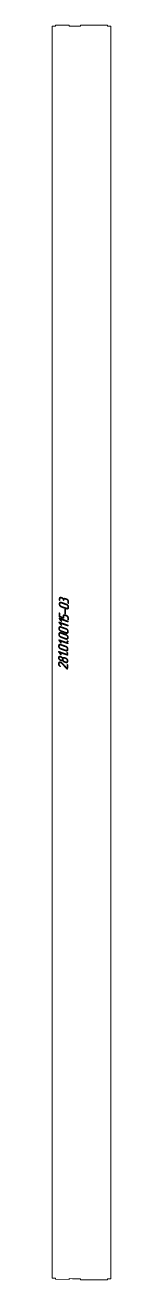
# Model space of a CAD drawing. Header units: millimetres. Extents: x 0 to 87, y -110 to 1757.
import ezdxf

# ---------------------------------------------------------------- set-up
doc = ezdxf.new("R2010")
doc.units = ezdxf.units.MM
doc.linetypes.add('K5LT_BASIC', pattern=[0])
doc.layers.add('Engraving', color=7, linetype='Continuous')

msp = doc.modelspace()

# ---------------------------------------------------------------- linework, layer by layer
at = {"color": 143, "linetype": 'K5LT_BASIC', "lineweight": 15, "true_color": 0x33acca}
for p, q in [((0, 1755.4), (0, -107.7)), ((0, 1755.4), (5, 1755.4)), ((5, 1756.9), (25, 1756.9)), ((5, 1755.4), (5, 1756.9)), ((25, 1756.9), (25, 1755.4)), ((25, 1755.4), (30, 1755.4)), ((37.1, 1755.4), (30, 1755.4)), ((37.1, 1755.4), (42.1, 1755.4)), ((42.1, 1756.9), (82.1, 1756.9)), ((42.1, 1755.4), (42.1, 1756.9)), ((82.1, 1756.9), (82.1, 1755.4)), ((82.1, 1755.4), (87.1, 1755.4)), ((87.1, -108.7), (87.1, 1755.4)), ((5, -107.8), (0, -107.7)), ((5, -109.3), (5, -107.8)), ((25, -109.8), (5, -109.3)), ((30, -108.5), (25, -108.3)), ((25, -108.3), (25, -109.8)), ((42.1, -108.7), (37.1, -108.7)), ((42.1, -110.2), (42.1, -108.7)), ((82.1, -110.2), (42.1, -110.2)), ((87.1, -108.7), (82.1, -108.7)), ((82.1, -108.7), (82.1, -110.2))]:
    msp.add_line(p, q, dxfattribs=at)
msp.add_open_spline([(37.1, -108.7), (36.8, -108.7), (36.2, -108.7), (35.3, -108.6), (34.4, -108.6), (33.5, -108.6), (32.7, -108.6), (31.8, -108.5), (30.9, -108.5), (30.3, -108.5), (30, -108.5)], degree=3, dxfattribs=at)
at = {"layer": 'Engraving', "color": 143, "linetype": 'K5LT_BASIC', "lineweight": 15, "true_color": 0x33acca}
for points, knots in [([(21.3, 895.2), (22.5, 894.8), (23.4, 893.6), (24.3, 892.4), (24.2, 891.2), (24.2, 890.7), (24.2, 890.2), (24.2, 889.1), (23.3, 888.4), (22.5, 887.8), (21.2, 888.3), (17.3, 889.7), (13.3, 891.1), (12.1, 891.5), (11.2, 892.7), (10.4, 893.9), (10.4, 895.1), (10.4, 895.6), (10.4, 896.1), (10.4, 897.3), (11.3, 897.9), (12.2, 898.5), (13.4, 898.1), (17.4, 896.7), (21.3, 895.2)], [0, 0, 0, 0.846521, 0.846521, 1.674424, 1.674424, 1.989042, 1.989042, 2.637777, 2.637777, 3.338641, 3.338641, 5.996422, 5.996422, 6.83575, 6.83575, 7.667338, 7.667338, 7.981955, 7.981955, 8.645972, 8.645972, 9.342219, 9.342219, 12, 12, 12]), ([(16.8, 903.2), (17.1, 903.7), (17.9, 903.9), (18.6, 904.1), (19.4, 903.8), (20.4, 903.5), (21.4, 903.1), (22.7, 902.7), (23.5, 901.5), (24.4, 900.3), (24.4, 899.1), (24.3, 897.8), (24.3, 896.6), (24.3, 896.4), (24.2, 896.3), (24, 896.2), (23.8, 896.3), (23.7, 896.3), (23.5, 896.5), (23.3, 896.7), (23.3, 897), (23.3, 898.2), (23.4, 899.4), (23.4, 900.3), (22.8, 901.1), (22.2, 901.8), (21.4, 902.1), (20.4, 902.5), (19.4, 902.8), (18.6, 903.1), (18, 902.8), (17.4, 902.4), (17.4, 901.5), (17.4, 901.3), (17.4, 901.1), (17.4, 900.8), (17.3, 900.7), (17.1, 900.7), (16.9, 900.7), (16.8, 900.8), (16.6, 901), (16.4, 901.2), (16.4, 901.4), (16.4, 902.2), (15.9, 903), (15.3, 903.8), (14.5, 904.1), (14, 904.3), (13.5, 904.4), (12.7, 904.7), (12.1, 904.4), (11.5, 904), (11.5, 903.2), (11.5, 902.2), (11.5, 901.2), (11.4, 900.9), (11.3, 900.9), (11.1, 900.8), (10.9, 900.9), (10.8, 900.9), (10.6, 901.1), (10.5, 901.3), (10.5, 901.5), (10.5, 902.5), (10.5, 903.5), (10.5, 904.8), (11.4, 905.3), (12.3, 905.9), (13.5, 905.4), (14, 905.3), (14.5, 905.1), (14.7, 905), (14.8, 905), (14.9, 904.9), (15, 904.9), (15.1, 904.8), (15.2, 904.8), (15.5, 904.7), (15.8, 904.4), (16.3, 903.9), (16.8, 903.2)], [0, 0, 0, 1.105144, 1.105144, 2.412716, 2.412716, 4.127289, 4.127289, 6.317725, 6.317725, 8.444428, 8.444428, 10.473835, 10.473835, 10.771721, 10.771721, 11.072067, 11.072067, 11.383969, 11.383969, 11.786648, 11.786648, 13.815299, 13.815299, 15.233378, 15.233378, 16.694041, 16.694041, 18.407672, 18.407672, 19.599582, 19.599582, 20.752416, 20.752416, 21.157966, 21.157966, 21.455979, 21.455979, 21.756325, 21.756325, 22.068262, 22.068262, 22.471154, 22.471154, 23.889361, 23.889361, 25.351099, 25.351099, 26.208759, 26.208759, 27.401767, 27.401767, 28.555011, 28.555011, 30.178678, 30.178678, 30.476609, 30.476609, 30.776948, 30.776948, 31.088855, 31.088855, 31.491662, 31.491662, 33.115329, 33.115329, 34.837976, 34.837976, 36.636534, 36.636534, 37.494477, 37.494477, 37.777625, 37.777625, 37.949211, 37.949211, 38.142551, 38.142551, 38.714041, 38.714041, 40, 40, 40]), ([(21.3, 894.2), (17.3, 895.7), (13.4, 897.1), (12.6, 897.4), (12, 897), (11.4, 896.6), (11.4, 895.8), (11.4, 895.3), (11.4, 894.8), (11.3, 894), (11.9, 893.2), (12.5, 892.4), (13.3, 892.1), (17.3, 890.7), (21.2, 889.3), (22, 889), (22.6, 889.4), (23.2, 889.8), (23.2, 890.6), (23.2, 891), (23.2, 891.5), (23.3, 892.4), (22.7, 893.1), (22.1, 893.9), (21.3, 894.2)], [0, 0, 0, 3.194824, 3.194824, 3.749556, 3.749556, 4.284872, 4.284872, 4.662943, 4.662943, 5.32312, 5.32312, 6.003067, 6.003067, 9.197891, 9.197891, 9.751896, 9.751896, 10.278148, 10.278148, 10.656218, 10.656218, 11.310094, 11.310094, 12, 12, 12]), ([(21.1, 878.7), (22.3, 878.2), (23.2, 877.1), (24, 875.9), (24, 874.7), (24, 873.4), (24, 872.2), (24, 871.9), (23.8, 871.8), (23.7, 871.8), (23.5, 871.8), (23.4, 871.9), (23.2, 872.1), (23, 872.3), (23, 872.5), (23, 873.8), (23, 875), (23, 875.8), (22.5, 876.6), (21.9, 877.4), (21.1, 877.7), (20.1, 878), (19.1, 878.4), (18.3, 878.7), (17.7, 878.3), (17.1, 877.9), (17.1, 877.1), (17.1, 875.9), (17.1, 874.6), (17, 874.1), (16.5, 874.3), (13.6, 875.4), (10.6, 876.4), (10.1, 876.6), (10.1, 877.1), (10.1, 879.6), (10.2, 882.1), (10.2, 882.2), (10.3, 882.3), (10.5, 882.4), (10.7, 882.4), (10.9, 882.3), (11, 882.1), (11.2, 881.9), (11.2, 881.7), (11.1, 879.5), (11.1, 877.2), (13.6, 876.3), (16.1, 875.5), (16.1, 876.5), (16.1, 877.5), (16.1, 878.7), (17, 879.3), (17.9, 879.8), (19.1, 879.4), (20.1, 879), (21.1, 878.7)], [0, 0, 0, 1.351228, 1.351228, 2.662779, 2.662779, 3.922788, 3.922788, 4.107001, 4.107001, 4.292735, 4.292735, 4.485615, 4.485615, 4.734631, 4.734631, 5.994173, 5.994173, 6.866386, 6.866386, 7.769938, 7.769938, 8.830137, 8.830137, 9.565925, 9.565925, 10.270982, 10.270982, 11.530524, 11.530524, 11.910709, 11.910709, 15.09852, 15.09852, 15.55144, 15.55144, 18.061409, 18.061409, 18.233297, 18.233297, 18.412253, 18.412253, 18.625478, 18.625478, 18.858232, 18.858232, 21.116357, 21.116357, 23.772239, 23.772239, 24.780872, 24.780872, 25.83696, 25.83696, 26.939275, 26.939275, 28, 28, 28]), ([(19.7, 887), (19.7, 884), (19.6, 881), (19.6, 880.8), (19.5, 880.7), (19.3, 880.6), (19.1, 880.7), (19, 880.7), (18.8, 880.9), (18.6, 881.1), (18.6, 881.4), (18.7, 884.4), (18.7, 887.3), (18.7, 887.5), (18.9, 887.6), (19, 887.7), (19.2, 887.7), (19.4, 887.6), (19.5, 887.4), (19.7, 887.2), (19.7, 887)], [0, 0, 0, 3.94619, 3.94619, 4.18756, 4.18756, 4.430856, 4.430856, 4.683549, 4.683549, 5.009861, 5.009861, 8.956051, 8.956051, 9.181245, 9.181245, 9.415662, 9.415662, 9.694987, 9.694987, 10, 10, 10]), ([(20.8, 858.9), (22, 858.5), (22.9, 857.3), (23.7, 856.1), (23.7, 854.9), (23.7, 854.4), (23.7, 853.9), (23.7, 852.8), (22.8, 852.1), (21.9, 851.5), (20.7, 852), (16.7, 853.4), (12.8, 854.8), (11.6, 855.2), (10.7, 856.4), (9.8, 857.6), (9.9, 858.8), (9.9, 859.3), (9.9, 859.8), (9.9, 861.1), (10.8, 861.6), (11.6, 862.2), (12.9, 861.8), (16.8, 860.4), (20.8, 858.9)], [0, 0, 0, 0.846521, 0.846521, 1.674424, 1.674424, 1.989042, 1.989042, 2.637777, 2.637777, 3.338641, 3.338641, 5.996422, 5.996422, 6.83575, 6.83575, 7.667338, 7.667338, 7.981955, 7.981955, 8.645972, 8.645972, 9.342219, 9.342219, 12, 12, 12]), ([(23.4, 864), (23.6, 863.9), (23.7, 863.7), (23.8, 863.5), (23.8, 863.3), (23.8, 863.2), (23.7, 863), (23.6, 862.9), (23.3, 863), (17.5, 865), (11.7, 867.1), (12.7, 865.7), (13.8, 864.2), (13.9, 864), (13.9, 863.8), (13.9, 863.6), (13.7, 863.5), (13.6, 863.4), (13.4, 863.5), (13.3, 863.5), (13.1, 863.8), (11.6, 865.8), (10.1, 867.8), (10, 868), (10, 868.2), (10, 868.4), (10.1, 868.5), (10.3, 868.6), (10.5, 868.5), (16.9, 866.3), (23.4, 864)], [0, 0, 0, 0.181151, 0.181151, 0.343934, 0.343934, 0.472146, 0.472146, 0.625059, 0.625059, 5.39951, 5.39951, 6.773407, 6.773407, 6.936544, 6.936544, 7.074093, 7.074093, 7.217588, 7.217588, 7.383484, 7.383484, 9.302301, 9.302301, 9.462957, 9.462957, 9.596849, 9.596849, 9.739807, 9.739807, 15, 15, 15]), ([(23.4, 869.9), (23.7, 869.8), (23.8, 869.6), (23.9, 869.4), (23.9, 869.2), (23.9, 869.1), (23.8, 868.9), (23.7, 868.8), (23.4, 868.9), (17.6, 871), (11.7, 873), (12.8, 871.6), (13.8, 870.2), (14, 870), (14, 869.8), (14, 869.6), (13.8, 869.5), (13.7, 869.4), (13.5, 869.4), (13.4, 869.5), (13.1, 869.7), (11.7, 871.7), (10.2, 873.7), (10.1, 873.9), (10.1, 874.1), (10.1, 874.3), (10.2, 874.4), (10.4, 874.5), (10.6, 874.5), (17, 872.2), (23.4, 869.9)], [0, 0, 0, 0.181151, 0.181151, 0.343934, 0.343934, 0.472146, 0.472146, 0.625059, 0.625059, 5.39951, 5.39951, 6.773407, 6.773407, 6.936544, 6.936544, 7.074093, 7.074093, 7.217588, 7.217588, 7.383484, 7.383484, 9.302301, 9.302301, 9.462957, 9.462957, 9.596849, 9.596849, 9.739807, 9.739807, 15, 15, 15]), ([(20.8, 858), (16.8, 859.4), (12.9, 860.8), (12.1, 861.1), (11.5, 860.7), (10.9, 860.3), (10.9, 859.5), (10.8, 859), (10.8, 858.5), (10.8, 857.7), (11.4, 856.9), (12, 856.1), (12.8, 855.8), (16.8, 854.4), (20.7, 853), (21.5, 852.7), (22.1, 853.1), (22.7, 853.5), (22.7, 854.3), (22.7, 854.8), (22.7, 855.2), (22.7, 856.1), (22.2, 856.9), (21.6, 857.6), (20.8, 858)], [0, 0, 0, 3.194824, 3.194824, 3.749556, 3.749556, 4.284872, 4.284872, 4.662943, 4.662943, 5.32312, 5.32312, 6.003067, 6.003067, 9.197891, 9.197891, 9.751896, 9.751896, 10.278148, 10.278148, 10.656218, 10.656218, 11.310094, 11.310094, 12, 12, 12]), ([(23, 837.7), (23.2, 837.6), (23.4, 837.4), (23.5, 837.2), (23.5, 837), (23.5, 836.9), (23.3, 836.7), (23.2, 836.6), (23, 836.7), (17.1, 838.7), (11.3, 840.8), (12.3, 839.4), (13.4, 837.9), (13.5, 837.7), (13.5, 837.5), (13.5, 837.3), (13.4, 837.2), (13.2, 837.1), (13, 837.2), (12.9, 837.2), (12.7, 837.5), (11.2, 839.5), (9.8, 841.5), (9.6, 841.7), (9.6, 841.9), (9.6, 842.1), (9.8, 842.2), (9.9, 842.3), (10.1, 842.2), (16.5, 840), (23, 837.7)], [0, 0, 0, 0.181151, 0.181151, 0.343934, 0.343934, 0.472146, 0.472146, 0.625059, 0.625059, 5.39951, 5.39951, 6.773407, 6.773407, 6.936544, 6.936544, 7.074093, 7.074093, 7.217588, 7.217588, 7.383484, 7.383484, 9.302301, 9.302301, 9.462957, 9.462957, 9.596849, 9.596849, 9.739807, 9.739807, 15, 15, 15]), ([(20.7, 850.1), (21.9, 849.6), (22.8, 848.4), (23.6, 847.2), (23.6, 846), (23.6, 845.5), (23.6, 845), (23.6, 843.9), (22.7, 843.3), (21.8, 842.6), (20.6, 843.1), (16.6, 844.5), (12.7, 845.9), (11.5, 846.3), (10.6, 847.5), (9.7, 848.7), (9.7, 849.9), (9.7, 850.4), (9.7, 850.9), (9.8, 852.2), (10.6, 852.7), (11.5, 853.3), (12.8, 852.9), (16.7, 851.5), (20.7, 850.1)], [0, 0, 0, 0.846521, 0.846521, 1.674424, 1.674424, 1.989042, 1.989042, 2.637777, 2.637777, 3.338641, 3.338641, 5.996422, 5.996422, 6.83575, 6.83575, 7.667338, 7.667338, 7.981955, 7.981955, 8.645972, 8.645972, 9.342219, 9.342219, 12, 12, 12]), ([(20.7, 849.1), (16.7, 850.5), (12.7, 851.9), (11.9, 852.2), (11.3, 851.8), (10.7, 851.4), (10.7, 850.6), (10.7, 850.1), (10.7, 849.6), (10.7, 848.8), (11.3, 848), (11.8, 847.2), (12.7, 846.9), (16.6, 845.5), (20.6, 844.1), (21.4, 843.8), (22, 844.2), (22.6, 844.6), (22.6, 845.4), (22.6, 845.9), (22.6, 846.4), (22.6, 847.2), (22.1, 848), (21.5, 848.8), (20.7, 849.1)], [0, 0, 0, 3.194824, 3.194824, 3.749556, 3.749556, 4.284872, 4.284872, 4.662943, 4.662943, 5.32312, 5.32312, 6.003067, 6.003067, 9.197891, 9.197891, 9.751896, 9.751896, 10.278148, 10.278148, 10.656218, 10.656218, 11.310094, 11.310094, 12, 12, 12]), ([(22, 840.2), (22, 840.5), (22.3, 840.6), (22.5, 840.8), (22.8, 840.7), (23, 840.6), (23.3, 840.3), (23.5, 840), (23.5, 839.7), (23.5, 839.3), (23.3, 839.2), (23.1, 839.1), (22.8, 839.2), (22.6, 839.3), (22.3, 839.6), (22, 839.8), (22, 840.2)], [0, 0, 0, 0.855828, 0.855828, 1.74556, 1.74556, 2.805969, 2.805969, 3.96496, 3.96496, 4.876932, 4.876932, 5.801755, 5.801755, 6.76801, 6.76801, 8, 8, 8]), ([(22.7, 820.3), (23, 820.2), (23.1, 820), (23.2, 819.8), (23.2, 819.6), (23.2, 819.5), (23.1, 819.3), (23, 819.2), (22.7, 819.3), (16.9, 821.3), (11, 823.4), (12.1, 822), (13.1, 820.5), (13.3, 820.3), (13.3, 820.1), (13.3, 819.9), (13.1, 819.8), (13, 819.7), (12.8, 819.8), (12.7, 819.8), (12.4, 820.1), (11, 822.1), (9.5, 824.1), (9.4, 824.3), (9.4, 824.5), (9.4, 824.7), (9.5, 824.8), (9.6, 824.9), (9.9, 824.8), (16.3, 822.5), (22.7, 820.3)], [0, 0, 0, 0.181151, 0.181151, 0.343934, 0.343934, 0.472146, 0.472146, 0.625059, 0.625059, 5.39951, 5.39951, 6.773407, 6.773407, 6.936544, 6.936544, 7.074093, 7.074093, 7.217588, 7.217588, 7.383484, 7.383484, 9.302301, 9.302301, 9.462957, 9.462957, 9.596849, 9.596849, 9.739807, 9.739807, 15, 15, 15]), ([(20.4, 832.6), (21.6, 832.2), (22.5, 831), (23.4, 829.8), (23.3, 828.6), (23.3, 828.1), (23.3, 827.6), (23.3, 826.5), (22.4, 825.8), (21.6, 825.2), (20.3, 825.7), (16.4, 827.1), (12.4, 828.5), (11.2, 828.9), (10.3, 830.1), (9.5, 831.3), (9.5, 832.5), (9.5, 833), (9.5, 833.5), (9.5, 834.8), (10.4, 835.3), (11.3, 835.9), (12.5, 835.5), (16.5, 834.1), (20.4, 832.6)], [0, 0, 0, 0.846521, 0.846521, 1.674424, 1.674424, 1.989042, 1.989042, 2.637777, 2.637777, 3.338641, 3.338641, 5.996422, 5.996422, 6.83575, 6.83575, 7.667338, 7.667338, 7.981955, 7.981955, 8.645972, 8.645972, 9.342219, 9.342219, 12, 12, 12]), ([(20.4, 831.7), (16.4, 833.1), (12.5, 834.5), (11.7, 834.8), (11.1, 834.4), (10.5, 834), (10.5, 833.2), (10.5, 832.7), (10.5, 832.2), (10.5, 831.4), (11, 830.6), (11.6, 829.8), (12.4, 829.5), (16.4, 828.1), (20.3, 826.7), (21.1, 826.4), (21.7, 826.8), (22.3, 827.2), (22.3, 828), (22.4, 828.5), (22.4, 829), (22.4, 829.8), (21.8, 830.6), (21.3, 831.4), (20.4, 831.7)], [0, 0, 0, 3.194824, 3.194824, 3.749556, 3.749556, 4.284872, 4.284872, 4.662943, 4.662943, 5.32312, 5.32312, 6.003067, 6.003067, 9.197891, 9.197891, 9.751896, 9.751896, 10.278148, 10.278148, 10.656218, 10.656218, 11.310094, 11.310094, 12, 12, 12]), ([(21.8, 822.8), (21.8, 823.1), (22, 823.2), (22.3, 823.4), (22.5, 823.3), (22.8, 823.2), (23, 822.9), (23.3, 822.6), (23.3, 822.3), (23.3, 821.9), (23, 821.8), (22.8, 821.7), (22.5, 821.8), (22.3, 821.9), (22.1, 822.1), (21.8, 822.4), (21.8, 822.8)], [0, 0, 0, 0.855828, 0.855828, 1.74556, 1.74556, 2.805969, 2.805969, 3.96496, 3.96496, 4.876932, 4.876932, 5.801755, 5.801755, 6.76801, 6.76801, 8, 8, 8]), ([(23, 804.8), (23, 801.8), (22.9, 798.8), (22.9, 798.6), (22.8, 798.5), (22.6, 798.5), (22.4, 798.5), (22.2, 798.6), (22.1, 798.7), (18.1, 802.9), (14, 807.1), (13.8, 807.2), (13.6, 807.4), (13.4, 807.5), (13.3, 807.7), (12.9, 807.9), (12.5, 808.1), (11.5, 808.4), (10.8, 807.8), (10.5, 807.6), (10.3, 807.2), (10.1, 806.8), (10.1, 806.3), (10.1, 805.6), (10.5, 804.9), (10.8, 804.1), (11.8, 803.4), (11.9, 803.3), (12, 803.2), (12.1, 803), (12.1, 802.9), (12.1, 802.7), (11.9, 802.6), (11.8, 802.4), (11.6, 802.5), (11.5, 802.6), (11.4, 802.6), (10.2, 803.5), (9.6, 804.6), (9.1, 805.5), (9.1, 806.6), (9.1, 808), (10.1, 808.8), (11.1, 809.6), (12.6, 809.1), (13, 808.9), (13.5, 808.6), (14, 808.3), (14.6, 807.7), (18.3, 803.9), (21.9, 800.1), (22, 802.6), (22, 805.1), (22, 805.3), (22.2, 805.4), (22.3, 805.5), (22.5, 805.4), (22.7, 805.4), (22.9, 805.2), (23, 805), (23, 804.8)], [0, 0, 0, 3.047826, 3.047826, 3.226196, 3.226196, 3.425035, 3.425035, 3.570989, 3.570989, 9.561221, 9.561221, 9.825724, 9.825724, 10.050668, 10.050668, 10.473601, 10.473601, 11.396415, 11.396415, 11.832946, 11.832946, 12.317549, 12.317549, 13.072233, 13.072233, 14.062635, 14.062635, 14.240973, 14.240973, 14.40613, 14.40613, 14.588981, 14.588981, 14.779051, 14.779051, 14.881829, 14.881829, 16.249197, 16.249197, 17.325971, 17.325971, 18.610175, 18.610175, 19.935785, 19.935785, 20.483021, 20.483021, 21.195978, 21.195978, 26.62229, 26.62229, 29.191003, 29.191003, 29.365522, 29.365522, 29.547183, 29.547183, 29.763638, 29.763638, 30, 30, 30]), ([(20.2, 815.2), (21.4, 814.8), (22.3, 813.6), (23.1, 812.4), (23.1, 811.2), (23.1, 810.7), (23.1, 810.2), (23.1, 809.1), (22.2, 808.4), (21.3, 807.8), (20.1, 808.3), (19.1, 808.6), (18.1, 809), (17.3, 809.2), (16.6, 809.9), (16, 810.6), (15.5, 811.5), (15.1, 811.2), (14.5, 811.1), (13.9, 811), (13.2, 811.2), (12.7, 811.4), (12.1, 811.6), (11, 812), (10.1, 813.2), (9.6, 813.8), (9.4, 814.4), (9.3, 814.7), (9.3, 815), (9.3, 815.1), (9.2, 815.3), (9.2, 815.5), (9.2, 815.6), (9.3, 816.8), (10.1, 817.4), (10.5, 817.7), (11.1, 817.8), (11.4, 817.7), (11.6, 817.7), (11.8, 817.7), (11.9, 817.7), (12.1, 817.6), (12.2, 817.6), (12.7, 817.4), (13.2, 817.2), (14, 816.9), (14.5, 816.5), (15.1, 816), (15.5, 815.3), (15.9, 815.8), (16.6, 816), (17.4, 816.2), (18.2, 815.9), (19.2, 815.6), (20.2, 815.2)], [0, 0, 0, 1.873598, 1.873598, 3.69261, 3.69261, 4.386884, 4.386884, 5.818535, 5.818535, 7.364988, 7.364988, 8.831065, 8.831065, 10.043454, 10.043454, 11.431214, 11.431214, 12.22177, 12.22177, 13.14885, 13.14885, 13.899491, 13.899491, 15.762312, 15.762312, 16.708293, 16.708293, 17.125443, 17.125443, 17.362221, 17.362221, 17.577677, 17.577677, 19.055802, 19.055802, 19.771228, 19.771228, 20.139764, 20.139764, 20.365597, 20.365597, 20.592941, 20.592941, 21.340886, 21.340886, 22.373032, 22.373032, 23.469845, 23.469845, 24.415003, 24.415003, 25.533412, 25.533412, 27, 27, 27]), ([(13.2, 816.2), (12.7, 816.4), (12.2, 816.6), (11.4, 816.9), (10.8, 816.5), (10.2, 816.1), (10.2, 815.3), (10.2, 814.5), (10.8, 813.7), (11.3, 812.9), (12.2, 812.6), (12.7, 812.4), (13.2, 812.2), (14, 811.9), (14.6, 812.3), (15.2, 812.7), (15.2, 813.5), (15.2, 814.3), (14.6, 815.1), (14.1, 815.9), (13.2, 816.2)], [0, 0, 0, 0.718951, 0.718951, 1.697337, 1.697337, 2.634709, 2.634709, 3.797866, 3.797866, 5.000561, 5.000561, 5.719512, 5.719512, 6.697901, 6.697901, 7.635273, 7.635273, 8.789173, 8.789173, 10, 10, 10]), ([(20.2, 814.2), (19.2, 814.6), (18.2, 814.9), (17.4, 815.2), (16.8, 814.9), (16.2, 814.5), (16.2, 813.7), (16.2, 813.2), (16.2, 812.7), (16.1, 811.8), (16.7, 811), (17.3, 810.3), (18.1, 810), (19.1, 809.6), (20.1, 809.3), (20.9, 809), (21.5, 809.4), (22.1, 809.8), (22.1, 810.5), (22.1, 811), (22.1, 811.5), (22.1, 812.4), (21.6, 813.2), (21, 813.9), (20.2, 814.2)], [0, 0, 0, 1.329406, 1.329406, 2.254108, 2.254108, 3.148824, 3.148824, 3.778355, 3.778355, 4.877538, 4.877538, 6.009386, 6.009386, 7.338792, 7.338792, 8.260968, 8.260968, 9.137189, 9.137189, 9.766721, 9.766721, 10.866842, 10.866842, 12, 12, 12])]:
    msp.add_open_spline(points, degree=2, knots=knots, dxfattribs=at)

doc.saveas('drawing.dxf')
